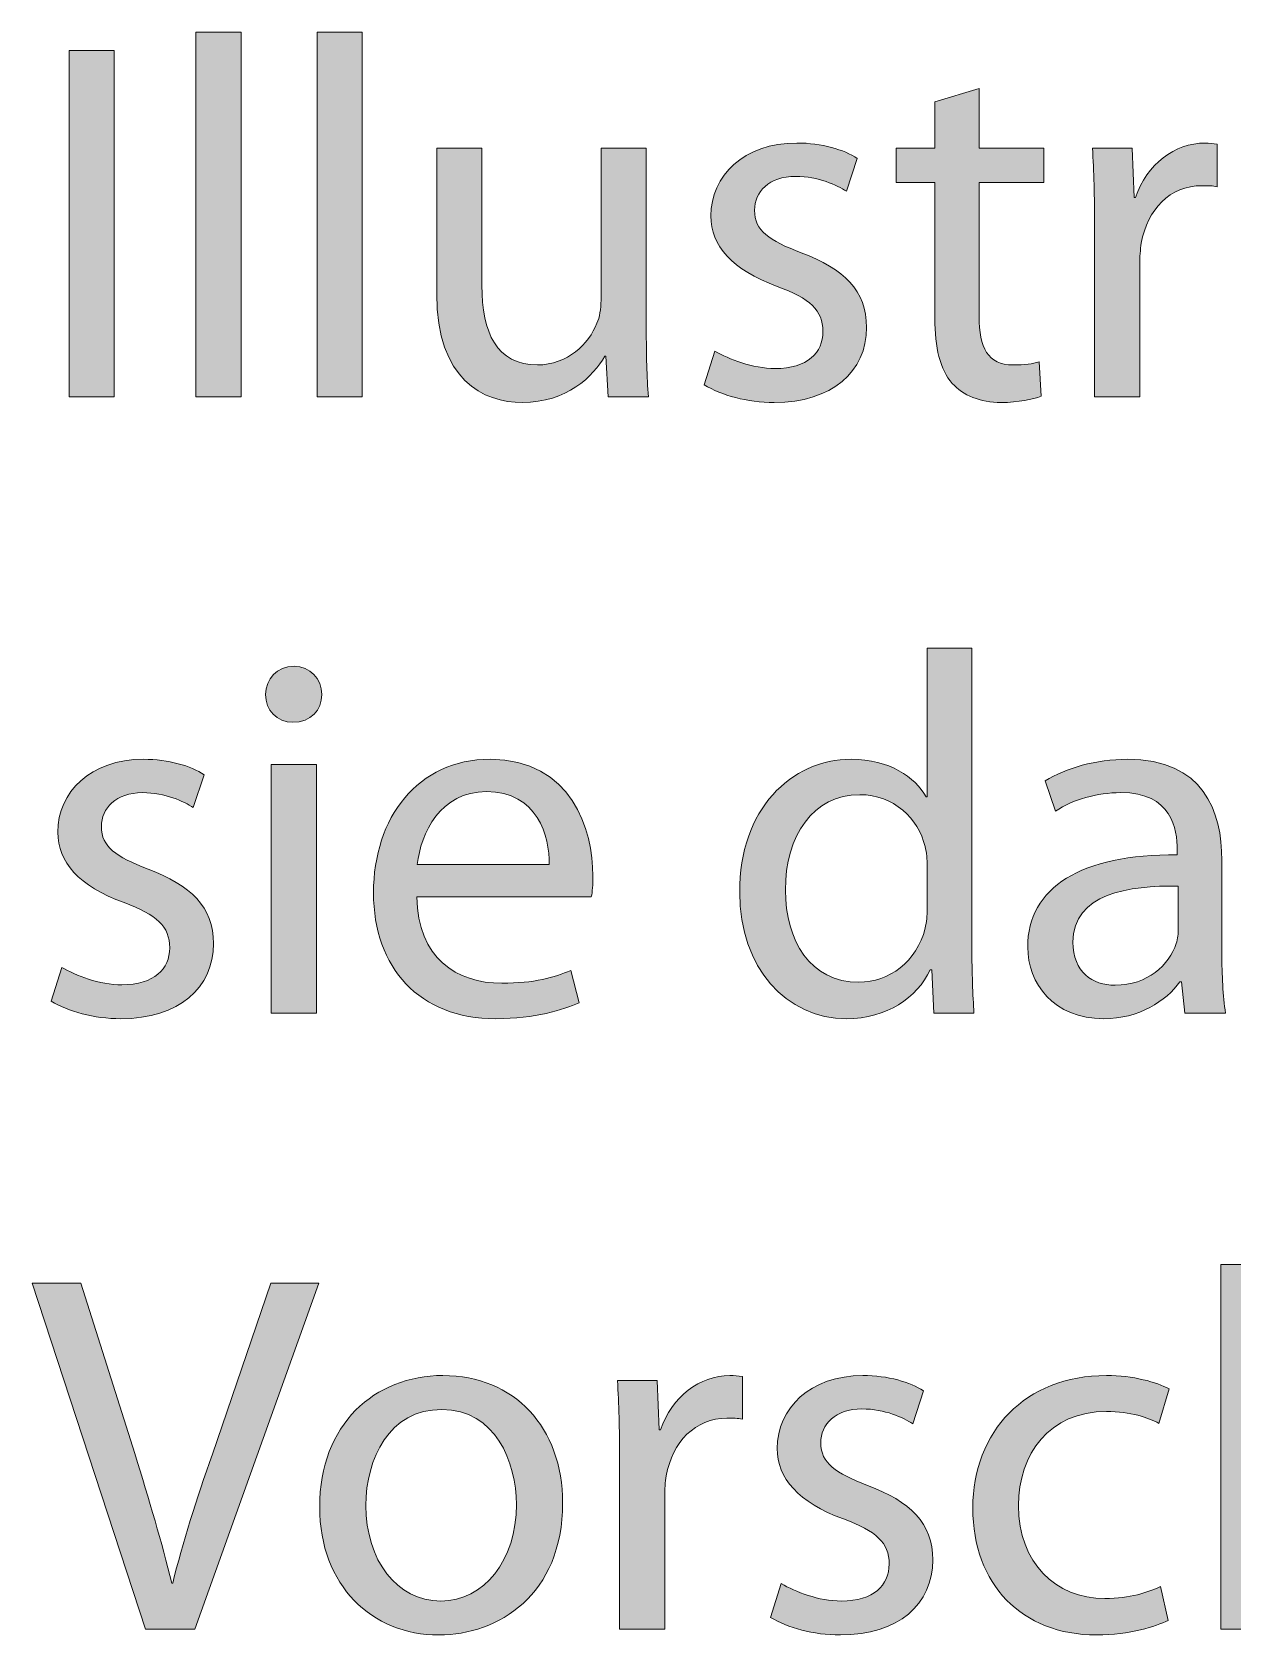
# Model space of a CAD drawing. Header units: inches. Extents: x 0 to 395, y 0 to 191.
# Drawn here: x 327.19 to 338.41, y 27.74 to 42.72 of the extents above; entities that cross this region are included whole.
import ezdxf

# ---------------------------------------------------------------- set-up
doc = ezdxf.new("R2010")
doc.units = ezdxf.units.IN
doc.header["$MEASUREMENT"] = 0
doc.layers.add('Template', color=7, linetype='Continuous')

# ---------------------------------------------------------------- blocks, each defined once
blk = doc.blocks.new('block 6')
at = {"layer": 'Template', "true_color": 0xf6921e}
h = blk.add_hatch(color=30, dxfattribs=at)
h.dxf.hatch_style = 2
h.paths.add_polyline_path([(328.718, 42.721), (329.14, 42.721), (329.14, 39.312), (328.718, 39.312)])
h = blk.add_hatch(color=30, dxfattribs=at)
h.dxf.hatch_style = 2
h.paths.add_polyline_path([(329.851, 42.721), (330.273, 42.721), (330.273, 39.312), (329.851, 39.312)])
h = blk.add_hatch(color=30, dxfattribs=at)
h.dxf.hatch_style = 2
h.paths.add_polyline_path([(327.955, 42.548), (327.955, 39.312), (327.532, 39.312), (327.532, 42.548)])
h = blk.add_hatch(color=30, dxfattribs=at)
h.dxf.hatch_style = 2
edge = h.paths.add_edge_path()
edge.add_spline(control_points=[(336.038, 42.193), (336.038, 42.193), (336.038, 41.636), (336.038, 41.636), (336.038, 41.636), (336.643, 41.636), (336.643, 41.636), (336.643, 41.636), (336.643, 41.314), (336.643, 41.314), (336.643, 41.314), (336.038, 41.314), (336.038, 41.314), (336.038, 41.314), (336.038, 40.061), (336.038, 40.061), (336.038, 39.773), (336.12, 39.61), (336.355, 39.61), (336.47, 39.61), (336.538, 39.619), (336.6, 39.639), (336.6, 39.639), (336.619, 39.317), (336.619, 39.317), (336.538, 39.288), (336.408, 39.259), (336.244, 39.259), (336.048, 39.259), (335.889, 39.326), (335.788, 39.437), (335.673, 39.567), (335.625, 39.773), (335.625, 40.046), (335.625, 40.046), (335.625, 41.314), (335.625, 41.314), (335.625, 41.314), (335.265, 41.314), (335.265, 41.314), (335.265, 41.314), (335.265, 41.636), (335.265, 41.636), (335.265, 41.636), (335.625, 41.636), (335.625, 41.636), (335.625, 41.636), (335.625, 42.068), (335.625, 42.068), (335.625, 42.068), (336.038, 42.193), (336.038, 42.193)], knot_values=[0, 0, 0, 0, 1, 1, 1, 2, 2, 2, 3, 3, 3, 4, 4, 4, 5, 5, 5, 6, 6, 6, 7, 7, 7, 8, 8, 8, 9, 9, 9, 10, 10, 10, 11, 11, 11, 12, 12, 12, 13, 13, 13, 14, 14, 14, 15, 15, 15, 16, 16, 16, 17, 17, 17, 17], degree=3, periodic=1)
h = blk.add_hatch(color=30, dxfattribs=at)
h.dxf.hatch_style = 2
edge = h.paths.add_edge_path()
edge.add_spline(control_points=[(333.57, 39.739), (333.7, 39.662), (333.921, 39.576), (334.132, 39.576), (334.435, 39.576), (334.579, 39.725), (334.579, 39.922), (334.579, 40.123), (334.459, 40.229), (334.152, 40.344), (333.729, 40.498), (333.532, 40.724), (333.532, 41.002), (333.532, 41.377), (333.839, 41.684), (334.334, 41.684), (334.569, 41.684), (334.776, 41.622), (334.9, 41.54), (334.9, 41.54), (334.8, 41.233), (334.8, 41.233), (334.708, 41.29), (334.54, 41.372), (334.324, 41.372), (334.074, 41.372), (333.94, 41.228), (333.94, 41.055), (333.94, 40.863), (334.074, 40.776), (334.377, 40.657), (334.776, 40.507), (334.987, 40.306), (334.987, 39.96), (334.987, 39.547), (334.665, 39.259), (334.123, 39.259), (333.868, 39.259), (333.633, 39.326), (333.469, 39.423), (333.469, 39.423), (333.57, 39.739), (333.57, 39.739)], knot_values=[0, 0, 0, 0, 1, 1, 1, 2, 2, 2, 3, 3, 3, 4, 4, 4, 5, 5, 5, 6, 6, 6, 7, 7, 7, 8, 8, 8, 9, 9, 9, 10, 10, 10, 11, 11, 11, 12, 12, 12, 13, 13, 13, 14, 14, 14, 14], degree=3, periodic=1)
h = blk.add_hatch(color=30, dxfattribs=at)
h.dxf.hatch_style = 2
edge = h.paths.add_edge_path()
edge.add_spline(control_points=[(337.118, 40.911), (337.118, 41.185), (337.113, 41.42), (337.098, 41.636), (337.098, 41.636), (337.468, 41.636), (337.468, 41.636), (337.468, 41.636), (337.487, 41.175), (337.487, 41.175), (337.487, 41.175), (337.502, 41.175), (337.502, 41.175), (337.607, 41.487), (337.867, 41.684), (338.15, 41.684), (338.193, 41.684), (338.227, 41.679), (338.265, 41.674), (338.265, 41.674), (338.265, 41.276), (338.265, 41.276), (338.222, 41.285), (338.179, 41.285), (338.121, 41.285), (337.823, 41.285), (337.612, 41.064), (337.555, 40.748), (337.545, 40.69), (337.54, 40.618), (337.54, 40.551), (337.54, 40.551), (337.54, 39.312), (337.54, 39.312), (337.54, 39.312), (337.118, 39.312), (337.118, 39.312), (337.118, 39.312), (337.118, 40.911), (337.118, 40.911)], knot_values=[0, 0, 0, 0, 1, 1, 1, 2, 2, 2, 3, 3, 3, 4, 4, 4, 5, 5, 5, 6, 6, 6, 7, 7, 7, 8, 8, 8, 9, 9, 9, 10, 10, 10, 11, 11, 11, 12, 12, 12, 13, 13, 13, 13], degree=3, periodic=1)
h = blk.add_hatch(color=30, dxfattribs=at)
h.dxf.hatch_style = 2
edge = h.paths.add_edge_path()
edge.add_spline(control_points=[(332.928, 39.951), (332.928, 39.706), (332.933, 39.495), (332.947, 39.312), (332.947, 39.312), (332.573, 39.312), (332.573, 39.312), (332.573, 39.312), (332.549, 39.691), (332.549, 39.691), (332.549, 39.691), (332.539, 39.691), (332.539, 39.691), (332.433, 39.504), (332.184, 39.259), (331.771, 39.259), (331.406, 39.259), (330.969, 39.466), (330.969, 40.277), (330.969, 40.277), (330.969, 41.636), (330.969, 41.636), (330.969, 41.636), (331.391, 41.636), (331.391, 41.636), (331.391, 41.636), (331.391, 40.354), (331.391, 40.354), (331.391, 39.912), (331.53, 39.61), (331.91, 39.61), (332.193, 39.61), (332.39, 39.807), (332.467, 39.999), (332.491, 40.056), (332.505, 40.133), (332.505, 40.215), (332.505, 40.215), (332.505, 41.636), (332.505, 41.636), (332.505, 41.636), (332.928, 41.636), (332.928, 41.636), (332.928, 41.636), (332.928, 39.951), (332.928, 39.951)], knot_values=[0, 0, 0, 0, 1, 1, 1, 2, 2, 2, 3, 3, 3, 4, 4, 4, 5, 5, 5, 6, 6, 6, 7, 7, 7, 8, 8, 8, 9, 9, 9, 10, 10, 10, 11, 11, 11, 12, 12, 12, 13, 13, 13, 14, 14, 14, 15, 15, 15, 15], degree=3, periodic=1)
h = blk.add_hatch(color=30, dxfattribs=at)
h.dxf.hatch_style = 2
edge = h.paths.add_edge_path()
edge.add_spline(control_points=[(335.971, 36.961), (335.971, 36.961), (335.971, 34.152), (335.971, 34.152), (335.971, 33.946), (335.981, 33.711), (335.99, 33.552), (335.99, 33.552), (335.616, 33.552), (335.616, 33.552), (335.616, 33.552), (335.596, 33.956), (335.596, 33.956), (335.596, 33.956), (335.582, 33.956), (335.582, 33.956), (335.457, 33.696), (335.179, 33.499), (334.799, 33.499), (334.238, 33.499), (333.801, 33.975), (333.801, 34.68), (333.796, 35.453), (334.281, 35.924), (334.843, 35.924), (335.203, 35.924), (335.438, 35.756), (335.544, 35.574), (335.544, 35.574), (335.553, 35.574), (335.553, 35.574), (335.553, 35.574), (335.553, 36.961), (335.553, 36.961), (335.553, 36.961), (335.971, 36.961), (335.971, 36.961)], knot_values=[0, 0, 0, 0, 1, 1, 1, 2, 2, 2, 3, 3, 3, 4, 4, 4, 5, 5, 5, 6, 6, 6, 7, 7, 7, 8, 8, 8, 9, 9, 9, 10, 10, 10, 11, 11, 11, 12, 12, 12, 12], degree=3, periodic=1)
edge = h.paths.add_edge_path()
edge.add_spline(control_points=[(335.553, 34.93), (335.553, 34.983), (335.548, 35.055), (335.534, 35.108), (335.472, 35.372), (335.241, 35.593), (334.924, 35.593), (334.487, 35.593), (334.228, 35.209), (334.228, 34.7), (334.228, 34.229), (334.463, 33.84), (334.915, 33.84), (335.198, 33.84), (335.457, 34.032), (335.534, 34.345), (335.548, 34.402), (335.553, 34.46), (335.553, 34.527), (335.553, 34.527), (335.553, 34.93), (335.553, 34.93)], knot_values=[0, 0, 0, 0, 1, 1, 1, 2, 2, 2, 3, 3, 3, 4, 4, 4, 5, 5, 5, 6, 6, 6, 7, 7, 7, 7], degree=3, periodic=1)
h = blk.add_hatch(color=30, dxfattribs=at)
h.dxf.hatch_style = 2
edge = h.paths.add_edge_path()
edge.add_spline(control_points=[(329.894, 36.529), (329.894, 36.385), (329.793, 36.27), (329.625, 36.27), (329.472, 36.27), (329.37, 36.385), (329.37, 36.529), (329.37, 36.673), (329.476, 36.793), (329.635, 36.793), (329.788, 36.793), (329.894, 36.678), (329.894, 36.529)], knot_values=[0, 0, 0, 0, 1, 1, 1, 2, 2, 2, 3, 3, 3, 4, 4, 4, 4], degree=3, periodic=1)
h.paths.add_polyline_path([(329.423, 33.552), (329.423, 35.876), (329.846, 35.876), (329.846, 33.552)])
h = blk.add_hatch(color=30, dxfattribs=at)
h.dxf.hatch_style = 2
edge = h.paths.add_edge_path()
edge.add_spline(control_points=[(327.465, 33.979), (327.595, 33.903), (327.815, 33.816), (328.027, 33.816), (328.329, 33.816), (328.473, 33.965), (328.473, 34.162), (328.473, 34.363), (328.353, 34.469), (328.046, 34.585), (327.623, 34.738), (327.427, 34.964), (327.427, 35.242), (327.427, 35.617), (327.734, 35.924), (328.228, 35.924), (328.464, 35.924), (328.67, 35.862), (328.795, 35.78), (328.795, 35.78), (328.694, 35.473), (328.694, 35.473), (328.603, 35.53), (328.435, 35.612), (328.219, 35.612), (327.969, 35.612), (327.835, 35.468), (327.835, 35.295), (327.835, 35.103), (327.969, 35.017), (328.271, 34.896), (328.67, 34.748), (328.882, 34.546), (328.882, 34.201), (328.882, 33.787), (328.56, 33.499), (328.017, 33.499), (327.763, 33.499), (327.527, 33.567), (327.364, 33.663), (327.364, 33.663), (327.465, 33.979), (327.465, 33.979)], knot_values=[0, 0, 0, 0, 1, 1, 1, 2, 2, 2, 3, 3, 3, 4, 4, 4, 5, 5, 5, 6, 6, 6, 7, 7, 7, 8, 8, 8, 9, 9, 9, 10, 10, 10, 11, 11, 11, 12, 12, 12, 13, 13, 13, 14, 14, 14, 14], degree=3, periodic=1)
h = blk.add_hatch(color=30, dxfattribs=at)
h.dxf.hatch_style = 2
edge = h.paths.add_edge_path()
edge.add_spline(control_points=[(330.782, 34.637), (330.792, 34.066), (331.152, 33.831), (331.579, 33.831), (331.881, 33.831), (332.069, 33.884), (332.222, 33.951), (332.222, 33.951), (332.299, 33.648), (332.299, 33.648), (332.15, 33.581), (331.891, 33.499), (331.521, 33.499), (330.806, 33.499), (330.378, 33.975), (330.378, 34.676), (330.378, 35.377), (330.792, 35.924), (331.468, 35.924), (332.232, 35.924), (332.429, 35.262), (332.429, 34.834), (332.429, 34.748), (332.424, 34.685), (332.414, 34.637), (332.414, 34.637), (330.782, 34.637), (330.782, 34.637)], knot_values=[0, 0, 0, 0, 1, 1, 1, 2, 2, 2, 3, 3, 3, 4, 4, 4, 5, 5, 5, 6, 6, 6, 7, 7, 7, 8, 8, 8, 9, 9, 9, 9], degree=3, periodic=1)
edge = h.paths.add_edge_path()
edge.add_spline(control_points=[(332.021, 34.94), (332.025, 35.204), (331.91, 35.622), (331.435, 35.622), (331.003, 35.622), (330.82, 35.233), (330.787, 34.94), (330.787, 34.94), (332.021, 34.94), (332.021, 34.94)], knot_values=[0, 0, 0, 0, 1, 1, 1, 2, 2, 2, 3, 3, 3, 3], degree=3, periodic=1)
h = blk.add_hatch(color=30, dxfattribs=at)
h.dxf.hatch_style = 2
edge = h.paths.add_edge_path()
edge.add_spline(control_points=[(338.308, 34.109), (338.308, 33.907), (338.318, 33.711), (338.342, 33.552), (338.342, 33.552), (337.962, 33.552), (337.962, 33.552), (337.962, 33.552), (337.929, 33.845), (337.929, 33.845), (337.929, 33.845), (337.915, 33.845), (337.915, 33.845), (337.785, 33.663), (337.535, 33.499), (337.204, 33.499), (336.733, 33.499), (336.493, 33.831), (336.493, 34.167), (336.493, 34.729), (336.993, 35.036), (337.891, 35.031), (337.891, 35.031), (337.891, 35.079), (337.891, 35.079), (337.891, 35.266), (337.838, 35.617), (337.362, 35.612), (337.142, 35.612), (336.916, 35.55), (336.753, 35.439), (336.753, 35.439), (336.657, 35.723), (336.657, 35.723), (336.849, 35.842), (337.132, 35.924), (337.425, 35.924), (338.135, 35.924), (338.308, 35.439), (338.308, 34.978), (338.308, 34.978), (338.308, 34.109), (338.308, 34.109)], knot_values=[0, 0, 0, 0, 1, 1, 1, 2, 2, 2, 3, 3, 3, 4, 4, 4, 5, 5, 5, 6, 6, 6, 7, 7, 7, 8, 8, 8, 9, 9, 9, 10, 10, 10, 11, 11, 11, 12, 12, 12, 13, 13, 13, 14, 14, 14, 14], degree=3, periodic=1)
edge = h.paths.add_edge_path()
edge.add_spline(control_points=[(337.9, 34.738), (337.44, 34.748), (336.916, 34.666), (336.916, 34.215), (336.916, 33.936), (337.098, 33.812), (337.31, 33.812), (337.617, 33.812), (337.814, 34.003), (337.881, 34.201), (337.896, 34.248), (337.9, 34.296), (337.9, 34.335), (337.9, 34.335), (337.9, 34.738), (337.9, 34.738)], knot_values=[0, 0, 0, 0, 1, 1, 1, 2, 2, 2, 3, 3, 3, 4, 4, 4, 5, 5, 5, 5], degree=3, periodic=1)
h = blk.add_hatch(color=30, dxfattribs=at)
h.dxf.hatch_style = 2
edge = h.paths.add_edge_path()
edge.add_spline(control_points=[(338.299, 31.201), (338.299, 31.201), (338.721, 31.201), (338.721, 31.201), (338.721, 31.201), (338.721, 29.746), (338.721, 29.746), (338.721, 29.746), (338.731, 29.746), (338.731, 29.746), (338.798, 29.866), (338.904, 29.977), (339.033, 30.049), (339.158, 30.121), (339.307, 30.164), (339.466, 30.164), (339.777, 30.164), (340.277, 29.972), (340.277, 29.175), (340.277, 29.175), (340.277, 27.792), (340.277, 27.792), (340.277, 27.792), (339.855, 27.792), (339.855, 27.792), (339.855, 27.792), (339.855, 29.127), (339.855, 29.127), (339.855, 29.501), (339.715, 29.813), (339.316, 29.813), (339.043, 29.813), (338.832, 29.621), (338.75, 29.396), (338.726, 29.333), (338.721, 29.271), (338.721, 29.194), (338.721, 29.194), (338.721, 27.792), (338.721, 27.792), (338.721, 27.792), (338.299, 27.792), (338.299, 27.792), (338.299, 27.792), (338.299, 31.201), (338.299, 31.201)], knot_values=[0, 0, 0, 0, 1, 1, 1, 2, 2, 2, 3, 3, 3, 4, 4, 4, 5, 5, 5, 6, 6, 6, 7, 7, 7, 8, 8, 8, 9, 9, 9, 10, 10, 10, 11, 11, 11, 12, 12, 12, 13, 13, 13, 14, 14, 14, 15, 15, 15, 15], degree=3, periodic=1)
h = blk.add_hatch(color=30, dxfattribs=at)
h.dxf.hatch_style = 2
edge = h.paths.add_edge_path()
edge.add_spline(control_points=[(328.248, 27.792), (328.248, 27.792), (327.187, 31.028), (327.187, 31.028), (327.187, 31.028), (327.643, 31.028), (327.643, 31.028), (327.643, 31.028), (328.147, 29.434), (328.147, 29.434), (328.281, 28.997), (328.401, 28.603), (328.493, 28.224), (328.493, 28.224), (328.502, 28.224), (328.502, 28.224), (328.593, 28.599), (328.723, 29.007), (328.872, 29.429), (328.872, 29.429), (329.419, 31.028), (329.419, 31.028), (329.419, 31.028), (329.866, 31.028), (329.866, 31.028), (329.866, 31.028), (328.709, 27.792), (328.709, 27.792), (328.709, 27.792), (328.248, 27.792), (328.248, 27.792)], knot_values=[0, 0, 0, 0, 1, 1, 1, 2, 2, 2, 3, 3, 3, 4, 4, 4, 5, 5, 5, 6, 6, 6, 7, 7, 7, 8, 8, 8, 9, 9, 9, 10, 10, 10, 10], degree=3, periodic=1)
h = blk.add_hatch(color=30, dxfattribs=at)
h.dxf.hatch_style = 2
edge = h.paths.add_edge_path()
edge.add_spline(control_points=[(332.146, 28.973), (332.146, 28.114), (331.546, 27.739), (330.989, 27.739), (330.364, 27.739), (329.875, 28.2), (329.875, 28.935), (329.875, 29.708), (330.388, 30.164), (331.027, 30.164), (331.694, 30.164), (332.146, 29.679), (332.146, 28.973)], knot_values=[0, 0, 0, 0, 1, 1, 1, 2, 2, 2, 3, 3, 3, 4, 4, 4, 4], degree=3, periodic=1)
edge = h.paths.add_edge_path()
edge.add_spline(control_points=[(330.307, 28.949), (330.307, 28.44), (330.595, 28.056), (331.008, 28.056), (331.411, 28.056), (331.714, 28.435), (331.714, 28.959), (331.714, 29.353), (331.517, 29.847), (331.018, 29.847), (330.523, 29.847), (330.307, 29.386), (330.307, 28.949)], knot_values=[0, 0, 0, 0, 1, 1, 1, 2, 2, 2, 3, 3, 3, 4, 4, 4, 4], degree=3, periodic=1)
h = blk.add_hatch(color=30, dxfattribs=at)
h.dxf.hatch_style = 2
edge = h.paths.add_edge_path()
edge.add_spline(control_points=[(332.678, 29.391), (332.678, 29.665), (332.673, 29.9), (332.658, 30.116), (332.658, 30.116), (333.028, 30.116), (333.028, 30.116), (333.028, 30.116), (333.048, 29.655), (333.048, 29.655), (333.048, 29.655), (333.062, 29.655), (333.062, 29.655), (333.168, 29.967), (333.427, 30.164), (333.71, 30.164), (333.753, 30.164), (333.787, 30.159), (333.826, 30.154), (333.826, 30.154), (333.826, 29.756), (333.826, 29.756), (333.782, 29.765), (333.739, 29.765), (333.682, 29.765), (333.384, 29.765), (333.172, 29.544), (333.115, 29.227), (333.105, 29.17), (333.1, 29.098), (333.1, 29.031), (333.1, 29.031), (333.1, 27.792), (333.1, 27.792), (333.1, 27.792), (332.678, 27.792), (332.678, 27.792), (332.678, 27.792), (332.678, 29.391), (332.678, 29.391)], knot_values=[0, 0, 0, 0, 1, 1, 1, 2, 2, 2, 3, 3, 3, 4, 4, 4, 5, 5, 5, 6, 6, 6, 7, 7, 7, 8, 8, 8, 9, 9, 9, 10, 10, 10, 11, 11, 11, 12, 12, 12, 13, 13, 13, 13], degree=3, periodic=1)
h = blk.add_hatch(color=30, dxfattribs=at)
h.dxf.hatch_style = 2
edge = h.paths.add_edge_path()
edge.add_spline(control_points=[(334.19, 28.219), (334.32, 28.142), (334.54, 28.056), (334.752, 28.056), (335.054, 28.056), (335.198, 28.205), (335.198, 28.402), (335.198, 28.603), (335.078, 28.709), (334.771, 28.824), (334.348, 28.978), (334.152, 29.204), (334.152, 29.482), (334.152, 29.857), (334.459, 30.164), (334.953, 30.164), (335.188, 30.164), (335.395, 30.102), (335.52, 30.02), (335.52, 30.02), (335.419, 29.713), (335.419, 29.713), (335.328, 29.77), (335.16, 29.852), (334.944, 29.852), (334.694, 29.852), (334.559, 29.708), (334.559, 29.535), (334.559, 29.343), (334.694, 29.256), (334.996, 29.136), (335.395, 28.987), (335.606, 28.786), (335.606, 28.44), (335.606, 28.027), (335.285, 27.739), (334.742, 27.739), (334.488, 27.739), (334.252, 27.806), (334.089, 27.903), (334.089, 27.903), (334.19, 28.219), (334.19, 28.219)], knot_values=[0, 0, 0, 0, 1, 1, 1, 2, 2, 2, 3, 3, 3, 4, 4, 4, 5, 5, 5, 6, 6, 6, 7, 7, 7, 8, 8, 8, 9, 9, 9, 10, 10, 10, 11, 11, 11, 12, 12, 12, 13, 13, 13, 14, 14, 14, 14], degree=3, periodic=1)
h = blk.add_hatch(color=30, dxfattribs=at)
h.dxf.hatch_style = 2
edge = h.paths.add_edge_path()
edge.add_spline(control_points=[(337.805, 27.874), (337.694, 27.821), (337.45, 27.739), (337.137, 27.739), (336.436, 27.739), (335.98, 28.214), (335.98, 28.925), (335.98, 29.641), (336.47, 30.164), (337.229, 30.164), (337.478, 30.164), (337.699, 30.102), (337.814, 30.039), (337.814, 30.039), (337.719, 29.717), (337.719, 29.717), (337.618, 29.77), (337.459, 29.828), (337.229, 29.828), (336.696, 29.828), (336.407, 29.429), (336.407, 28.949), (336.407, 28.411), (336.753, 28.08), (337.214, 28.08), (337.454, 28.08), (337.613, 28.138), (337.733, 28.191), (337.733, 28.191), (337.805, 27.874), (337.805, 27.874)], knot_values=[0, 0, 0, 0, 1, 1, 1, 2, 2, 2, 3, 3, 3, 4, 4, 4, 5, 5, 5, 6, 6, 6, 7, 7, 7, 8, 8, 8, 9, 9, 9, 10, 10, 10, 10], degree=3, periodic=1)
at = {"layer": 'Template', "lineweight": 0}
for points in [[(328.718, 42.721), (329.14, 42.721), (329.14, 39.312), (328.718, 39.312), (328.718, 42.721)], [(329.851, 42.721), (330.273, 42.721), (330.273, 39.312), (329.851, 39.312), (329.851, 42.721)], [(327.955, 42.548), (327.955, 39.312), (327.532, 39.312), (327.532, 42.548), (327.955, 42.548)], [(329.423, 33.552), (329.423, 35.876), (329.846, 35.876), (329.846, 33.552), (329.423, 33.552)]]:
    blk.add_lwpolyline(points, dxfattribs=at)
for points, knots in [([(336.038, 42.193), (336.038, 42.193), (336.038, 41.636), (336.038, 41.636), (336.038, 41.636), (336.643, 41.636), (336.643, 41.636), (336.643, 41.636), (336.643, 41.314), (336.643, 41.314), (336.643, 41.314), (336.038, 41.314), (336.038, 41.314), (336.038, 41.314), (336.038, 40.061), (336.038, 40.061), (336.038, 39.773), (336.12, 39.61), (336.355, 39.61), (336.47, 39.61), (336.538, 39.619), (336.6, 39.639), (336.6, 39.639), (336.619, 39.317), (336.619, 39.317), (336.538, 39.288), (336.408, 39.259), (336.244, 39.259), (336.048, 39.259), (335.889, 39.326), (335.788, 39.437), (335.673, 39.567), (335.625, 39.773), (335.625, 40.046), (335.625, 40.046), (335.625, 41.314), (335.625, 41.314), (335.625, 41.314), (335.265, 41.314), (335.265, 41.314), (335.265, 41.314), (335.265, 41.636), (335.265, 41.636), (335.265, 41.636), (335.625, 41.636), (335.625, 41.636), (335.625, 41.636), (335.625, 42.068), (335.625, 42.068), (335.625, 42.068), (336.038, 42.193), (336.038, 42.193)], [0, 0, 0, 0, 1, 1, 1, 2, 2, 2, 3, 3, 3, 4, 4, 4, 5, 5, 5, 6, 6, 6, 7, 7, 7, 8, 8, 8, 9, 9, 9, 10, 10, 10, 11, 11, 11, 12, 12, 12, 13, 13, 13, 14, 14, 14, 15, 15, 15, 16, 16, 16, 17, 17, 17, 17]), ([(333.57, 39.739), (333.7, 39.662), (333.921, 39.576), (334.132, 39.576), (334.435, 39.576), (334.579, 39.725), (334.579, 39.922), (334.579, 40.123), (334.459, 40.229), (334.152, 40.344), (333.729, 40.498), (333.532, 40.724), (333.532, 41.002), (333.532, 41.377), (333.839, 41.684), (334.334, 41.684), (334.569, 41.684), (334.776, 41.622), (334.9, 41.54), (334.9, 41.54), (334.8, 41.233), (334.8, 41.233), (334.708, 41.29), (334.54, 41.372), (334.324, 41.372), (334.074, 41.372), (333.94, 41.228), (333.94, 41.055), (333.94, 40.863), (334.074, 40.776), (334.377, 40.657), (334.776, 40.507), (334.987, 40.306), (334.987, 39.96), (334.987, 39.547), (334.665, 39.259), (334.123, 39.259), (333.868, 39.259), (333.633, 39.326), (333.469, 39.423), (333.469, 39.423), (333.57, 39.739), (333.57, 39.739)], [0, 0, 0, 0, 1, 1, 1, 2, 2, 2, 3, 3, 3, 4, 4, 4, 5, 5, 5, 6, 6, 6, 7, 7, 7, 8, 8, 8, 9, 9, 9, 10, 10, 10, 11, 11, 11, 12, 12, 12, 13, 13, 13, 14, 14, 14, 14]), ([(337.118, 40.911), (337.118, 41.185), (337.113, 41.42), (337.098, 41.636), (337.098, 41.636), (337.468, 41.636), (337.468, 41.636), (337.468, 41.636), (337.487, 41.175), (337.487, 41.175), (337.487, 41.175), (337.502, 41.175), (337.502, 41.175), (337.607, 41.487), (337.867, 41.684), (338.15, 41.684), (338.193, 41.684), (338.227, 41.679), (338.265, 41.674), (338.265, 41.674), (338.265, 41.276), (338.265, 41.276), (338.222, 41.285), (338.179, 41.285), (338.121, 41.285), (337.823, 41.285), (337.612, 41.064), (337.555, 40.748), (337.545, 40.69), (337.54, 40.618), (337.54, 40.551), (337.54, 40.551), (337.54, 39.312), (337.54, 39.312), (337.54, 39.312), (337.118, 39.312), (337.118, 39.312), (337.118, 39.312), (337.118, 40.911), (337.118, 40.911)], [0, 0, 0, 0, 1, 1, 1, 2, 2, 2, 3, 3, 3, 4, 4, 4, 5, 5, 5, 6, 6, 6, 7, 7, 7, 8, 8, 8, 9, 9, 9, 10, 10, 10, 11, 11, 11, 12, 12, 12, 13, 13, 13, 13]), ([(332.928, 39.951), (332.928, 39.706), (332.933, 39.495), (332.947, 39.312), (332.947, 39.312), (332.573, 39.312), (332.573, 39.312), (332.573, 39.312), (332.549, 39.691), (332.549, 39.691), (332.549, 39.691), (332.539, 39.691), (332.539, 39.691), (332.433, 39.504), (332.184, 39.259), (331.771, 39.259), (331.406, 39.259), (330.969, 39.466), (330.969, 40.277), (330.969, 40.277), (330.969, 41.636), (330.969, 41.636), (330.969, 41.636), (331.391, 41.636), (331.391, 41.636), (331.391, 41.636), (331.391, 40.354), (331.391, 40.354), (331.391, 39.912), (331.53, 39.61), (331.91, 39.61), (332.193, 39.61), (332.39, 39.807), (332.467, 39.999), (332.491, 40.056), (332.505, 40.133), (332.505, 40.215), (332.505, 40.215), (332.505, 41.636), (332.505, 41.636), (332.505, 41.636), (332.928, 41.636), (332.928, 41.636), (332.928, 41.636), (332.928, 39.951), (332.928, 39.951)], [0, 0, 0, 0, 1, 1, 1, 2, 2, 2, 3, 3, 3, 4, 4, 4, 5, 5, 5, 6, 6, 6, 7, 7, 7, 8, 8, 8, 9, 9, 9, 10, 10, 10, 11, 11, 11, 12, 12, 12, 13, 13, 13, 14, 14, 14, 15, 15, 15, 15]), ([(335.971, 36.961), (335.971, 36.961), (335.971, 34.152), (335.971, 34.152), (335.971, 33.946), (335.981, 33.711), (335.99, 33.552), (335.99, 33.552), (335.616, 33.552), (335.616, 33.552), (335.616, 33.552), (335.596, 33.956), (335.596, 33.956), (335.596, 33.956), (335.582, 33.956), (335.582, 33.956), (335.457, 33.696), (335.179, 33.499), (334.799, 33.499), (334.238, 33.499), (333.801, 33.975), (333.801, 34.68), (333.796, 35.453), (334.281, 35.924), (334.843, 35.924), (335.203, 35.924), (335.438, 35.756), (335.544, 35.574), (335.544, 35.574), (335.553, 35.574), (335.553, 35.574), (335.553, 35.574), (335.553, 36.961), (335.553, 36.961), (335.553, 36.961), (335.971, 36.961), (335.971, 36.961)], [0, 0, 0, 0, 1, 1, 1, 2, 2, 2, 3, 3, 3, 4, 4, 4, 5, 5, 5, 6, 6, 6, 7, 7, 7, 8, 8, 8, 9, 9, 9, 10, 10, 10, 11, 11, 11, 12, 12, 12, 12]), ([(329.894, 36.529), (329.894, 36.385), (329.793, 36.27), (329.625, 36.27), (329.472, 36.27), (329.37, 36.385), (329.37, 36.529), (329.37, 36.673), (329.476, 36.793), (329.635, 36.793), (329.788, 36.793), (329.894, 36.678), (329.894, 36.529)], [0, 0, 0, 0, 1, 1, 1, 2, 2, 2, 3, 3, 3, 4, 4, 4, 4]), ([(327.465, 33.979), (327.595, 33.903), (327.815, 33.816), (328.027, 33.816), (328.329, 33.816), (328.473, 33.965), (328.473, 34.162), (328.473, 34.363), (328.353, 34.469), (328.046, 34.585), (327.623, 34.738), (327.427, 34.964), (327.427, 35.242), (327.427, 35.617), (327.734, 35.924), (328.228, 35.924), (328.464, 35.924), (328.67, 35.862), (328.795, 35.78), (328.795, 35.78), (328.694, 35.473), (328.694, 35.473), (328.603, 35.53), (328.435, 35.612), (328.219, 35.612), (327.969, 35.612), (327.835, 35.468), (327.835, 35.295), (327.835, 35.103), (327.969, 35.017), (328.271, 34.896), (328.67, 34.748), (328.882, 34.546), (328.882, 34.201), (328.882, 33.787), (328.56, 33.499), (328.017, 33.499), (327.763, 33.499), (327.527, 33.567), (327.364, 33.663), (327.364, 33.663), (327.465, 33.979), (327.465, 33.979)], [0, 0, 0, 0, 1, 1, 1, 2, 2, 2, 3, 3, 3, 4, 4, 4, 5, 5, 5, 6, 6, 6, 7, 7, 7, 8, 8, 8, 9, 9, 9, 10, 10, 10, 11, 11, 11, 12, 12, 12, 13, 13, 13, 14, 14, 14, 14]), ([(330.782, 34.637), (330.792, 34.066), (331.152, 33.831), (331.579, 33.831), (331.881, 33.831), (332.069, 33.884), (332.222, 33.951), (332.222, 33.951), (332.299, 33.648), (332.299, 33.648), (332.15, 33.581), (331.891, 33.499), (331.521, 33.499), (330.806, 33.499), (330.378, 33.975), (330.378, 34.676), (330.378, 35.377), (330.792, 35.924), (331.468, 35.924), (332.232, 35.924), (332.429, 35.262), (332.429, 34.834), (332.429, 34.748), (332.424, 34.685), (332.414, 34.637), (332.414, 34.637), (330.782, 34.637), (330.782, 34.637)], [0, 0, 0, 0, 1, 1, 1, 2, 2, 2, 3, 3, 3, 4, 4, 4, 5, 5, 5, 6, 6, 6, 7, 7, 7, 8, 8, 8, 9, 9, 9, 9]), ([(338.308, 34.109), (338.308, 33.907), (338.318, 33.711), (338.342, 33.552), (338.342, 33.552), (337.962, 33.552), (337.962, 33.552), (337.962, 33.552), (337.929, 33.845), (337.929, 33.845), (337.929, 33.845), (337.915, 33.845), (337.915, 33.845), (337.785, 33.663), (337.535, 33.499), (337.204, 33.499), (336.733, 33.499), (336.493, 33.831), (336.493, 34.167), (336.493, 34.729), (336.993, 35.036), (337.891, 35.031), (337.891, 35.031), (337.891, 35.079), (337.891, 35.079), (337.891, 35.266), (337.838, 35.617), (337.362, 35.612), (337.142, 35.612), (336.916, 35.55), (336.753, 35.439), (336.753, 35.439), (336.657, 35.723), (336.657, 35.723), (336.849, 35.842), (337.132, 35.924), (337.425, 35.924), (338.135, 35.924), (338.308, 35.439), (338.308, 34.978), (338.308, 34.978), (338.308, 34.109), (338.308, 34.109)], [0, 0, 0, 0, 1, 1, 1, 2, 2, 2, 3, 3, 3, 4, 4, 4, 5, 5, 5, 6, 6, 6, 7, 7, 7, 8, 8, 8, 9, 9, 9, 10, 10, 10, 11, 11, 11, 12, 12, 12, 13, 13, 13, 14, 14, 14, 14]), ([(332.021, 34.94), (332.025, 35.204), (331.91, 35.622), (331.435, 35.622), (331.003, 35.622), (330.82, 35.233), (330.787, 34.94), (330.787, 34.94), (332.021, 34.94), (332.021, 34.94)], [0, 0, 0, 0, 1, 1, 1, 2, 2, 2, 3, 3, 3, 3]), ([(335.553, 34.93), (335.553, 34.983), (335.548, 35.055), (335.534, 35.108), (335.472, 35.372), (335.241, 35.593), (334.924, 35.593), (334.487, 35.593), (334.228, 35.209), (334.228, 34.7), (334.228, 34.229), (334.463, 33.84), (334.915, 33.84), (335.198, 33.84), (335.457, 34.032), (335.534, 34.345), (335.548, 34.402), (335.553, 34.46), (335.553, 34.527), (335.553, 34.527), (335.553, 34.93), (335.553, 34.93)], [0, 0, 0, 0, 1, 1, 1, 2, 2, 2, 3, 3, 3, 4, 4, 4, 5, 5, 5, 6, 6, 6, 7, 7, 7, 7]), ([(337.9, 34.738), (337.44, 34.748), (336.916, 34.666), (336.916, 34.215), (336.916, 33.936), (337.098, 33.812), (337.31, 33.812), (337.617, 33.812), (337.814, 34.003), (337.881, 34.201), (337.896, 34.248), (337.9, 34.296), (337.9, 34.335), (337.9, 34.335), (337.9, 34.738), (337.9, 34.738)], [0, 0, 0, 0, 1, 1, 1, 2, 2, 2, 3, 3, 3, 4, 4, 4, 5, 5, 5, 5]), ([(338.299, 31.201), (338.299, 31.201), (338.721, 31.201), (338.721, 31.201), (338.721, 31.201), (338.721, 29.746), (338.721, 29.746), (338.721, 29.746), (338.731, 29.746), (338.731, 29.746), (338.798, 29.866), (338.904, 29.977), (339.033, 30.049), (339.158, 30.121), (339.307, 30.164), (339.466, 30.164), (339.777, 30.164), (340.277, 29.972), (340.277, 29.175), (340.277, 29.175), (340.277, 27.792), (340.277, 27.792), (340.277, 27.792), (339.855, 27.792), (339.855, 27.792), (339.855, 27.792), (339.855, 29.127), (339.855, 29.127), (339.855, 29.501), (339.715, 29.813), (339.316, 29.813), (339.043, 29.813), (338.832, 29.621), (338.75, 29.396), (338.726, 29.333), (338.721, 29.271), (338.721, 29.194), (338.721, 29.194), (338.721, 27.792), (338.721, 27.792), (338.721, 27.792), (338.299, 27.792), (338.299, 27.792), (338.299, 27.792), (338.299, 31.201), (338.299, 31.201)], [0, 0, 0, 0, 1, 1, 1, 2, 2, 2, 3, 3, 3, 4, 4, 4, 5, 5, 5, 6, 6, 6, 7, 7, 7, 8, 8, 8, 9, 9, 9, 10, 10, 10, 11, 11, 11, 12, 12, 12, 13, 13, 13, 14, 14, 14, 15, 15, 15, 15]), ([(328.248, 27.792), (328.248, 27.792), (327.187, 31.028), (327.187, 31.028), (327.187, 31.028), (327.643, 31.028), (327.643, 31.028), (327.643, 31.028), (328.147, 29.434), (328.147, 29.434), (328.281, 28.997), (328.401, 28.603), (328.493, 28.224), (328.493, 28.224), (328.502, 28.224), (328.502, 28.224), (328.593, 28.599), (328.723, 29.007), (328.872, 29.429), (328.872, 29.429), (329.419, 31.028), (329.419, 31.028), (329.419, 31.028), (329.866, 31.028), (329.866, 31.028), (329.866, 31.028), (328.709, 27.792), (328.709, 27.792), (328.709, 27.792), (328.248, 27.792), (328.248, 27.792)], [0, 0, 0, 0, 1, 1, 1, 2, 2, 2, 3, 3, 3, 4, 4, 4, 5, 5, 5, 6, 6, 6, 7, 7, 7, 8, 8, 8, 9, 9, 9, 10, 10, 10, 10]), ([(332.146, 28.973), (332.146, 28.114), (331.546, 27.739), (330.989, 27.739), (330.364, 27.739), (329.875, 28.2), (329.875, 28.935), (329.875, 29.708), (330.388, 30.164), (331.027, 30.164), (331.694, 30.164), (332.146, 29.679), (332.146, 28.973)], [0, 0, 0, 0, 1, 1, 1, 2, 2, 2, 3, 3, 3, 4, 4, 4, 4]), ([(332.678, 29.391), (332.678, 29.665), (332.673, 29.9), (332.658, 30.116), (332.658, 30.116), (333.028, 30.116), (333.028, 30.116), (333.028, 30.116), (333.048, 29.655), (333.048, 29.655), (333.048, 29.655), (333.062, 29.655), (333.062, 29.655), (333.168, 29.967), (333.427, 30.164), (333.71, 30.164), (333.753, 30.164), (333.787, 30.159), (333.826, 30.154), (333.826, 30.154), (333.826, 29.756), (333.826, 29.756), (333.782, 29.765), (333.739, 29.765), (333.682, 29.765), (333.384, 29.765), (333.172, 29.544), (333.115, 29.227), (333.105, 29.17), (333.1, 29.098), (333.1, 29.031), (333.1, 29.031), (333.1, 27.792), (333.1, 27.792), (333.1, 27.792), (332.678, 27.792), (332.678, 27.792), (332.678, 27.792), (332.678, 29.391), (332.678, 29.391)], [0, 0, 0, 0, 1, 1, 1, 2, 2, 2, 3, 3, 3, 4, 4, 4, 5, 5, 5, 6, 6, 6, 7, 7, 7, 8, 8, 8, 9, 9, 9, 10, 10, 10, 11, 11, 11, 12, 12, 12, 13, 13, 13, 13]), ([(334.19, 28.219), (334.32, 28.142), (334.54, 28.056), (334.752, 28.056), (335.054, 28.056), (335.198, 28.205), (335.198, 28.402), (335.198, 28.603), (335.078, 28.709), (334.771, 28.824), (334.348, 28.978), (334.152, 29.204), (334.152, 29.482), (334.152, 29.857), (334.459, 30.164), (334.953, 30.164), (335.188, 30.164), (335.395, 30.102), (335.52, 30.02), (335.52, 30.02), (335.419, 29.713), (335.419, 29.713), (335.328, 29.77), (335.16, 29.852), (334.944, 29.852), (334.694, 29.852), (334.559, 29.708), (334.559, 29.535), (334.559, 29.343), (334.694, 29.256), (334.996, 29.136), (335.395, 28.987), (335.606, 28.786), (335.606, 28.44), (335.606, 28.027), (335.285, 27.739), (334.742, 27.739), (334.488, 27.739), (334.252, 27.806), (334.089, 27.903), (334.089, 27.903), (334.19, 28.219), (334.19, 28.219)], [0, 0, 0, 0, 1, 1, 1, 2, 2, 2, 3, 3, 3, 4, 4, 4, 5, 5, 5, 6, 6, 6, 7, 7, 7, 8, 8, 8, 9, 9, 9, 10, 10, 10, 11, 11, 11, 12, 12, 12, 13, 13, 13, 14, 14, 14, 14]), ([(337.805, 27.874), (337.694, 27.821), (337.45, 27.739), (337.137, 27.739), (336.436, 27.739), (335.98, 28.214), (335.98, 28.925), (335.98, 29.641), (336.47, 30.164), (337.229, 30.164), (337.478, 30.164), (337.699, 30.102), (337.814, 30.039), (337.814, 30.039), (337.719, 29.717), (337.719, 29.717), (337.618, 29.77), (337.459, 29.828), (337.229, 29.828), (336.696, 29.828), (336.407, 29.429), (336.407, 28.949), (336.407, 28.411), (336.753, 28.08), (337.214, 28.08), (337.454, 28.08), (337.613, 28.138), (337.733, 28.191), (337.733, 28.191), (337.805, 27.874), (337.805, 27.874)], [0, 0, 0, 0, 1, 1, 1, 2, 2, 2, 3, 3, 3, 4, 4, 4, 5, 5, 5, 6, 6, 6, 7, 7, 7, 8, 8, 8, 9, 9, 9, 10, 10, 10, 10]), ([(330.307, 28.949), (330.307, 28.44), (330.595, 28.056), (331.008, 28.056), (331.411, 28.056), (331.714, 28.435), (331.714, 28.959), (331.714, 29.353), (331.517, 29.847), (331.018, 29.847), (330.523, 29.847), (330.307, 29.386), (330.307, 28.949)], [0, 0, 0, 0, 1, 1, 1, 2, 2, 2, 3, 3, 3, 4, 4, 4, 4])]:
    blk.add_open_spline(points, degree=3, knots=knots, dxfattribs=at)

msp = doc.modelspace()

# ---------------------------------------------------------------- block references
at = {"layer": 'Template'}
msp.add_blockref('block 6', (0, 0), dxfattribs=at)

doc.saveas('drawing.dxf')
